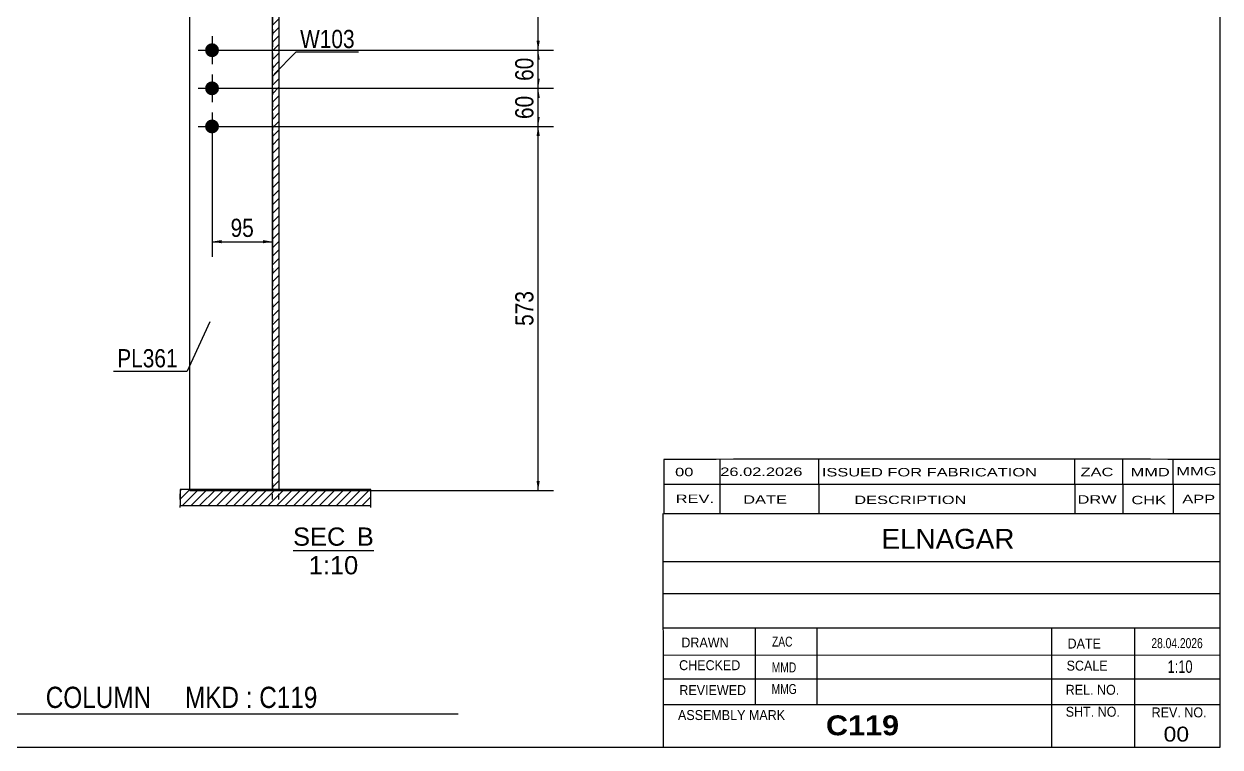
# Model space of a CAD drawing. Header units: millimetres. Extents: x -266 to 146, y -161 to 127.
# Drawn here: x -42.1 to 146.1, y -160.5 to -46.6 of the extents above; entities that cross this region are included whole.
import ezdxf

# ---------------------------------------------------------------- set-up
doc = ezdxf.new("R2010")
doc.units = ezdxf.units.MM
doc.linetypes.add('DXK_LINE_DOT1', pattern=[1.8814, 0.9407, -0.9407])
doc.styles.add('Arial', font='ARIAL.TTF', dxfattribs={"height": 0.2})
doc.styles.add('Arial Bold', font='ARIALBD.TTF', dxfattribs={"height": 0.2})
doc.styles.add('Arial Narrow', font='ARIALN.TTF', dxfattribs={"height": 0.2})

# ---------------------------------------------------------------- blocks, each defined once
blk = doc.blocks.new('Unknown-622979541-1210')
at = {"color": 5, "linetype": 'Continuous'}
for p, q in [((146.1, -160.48), (146.1, 126.52)), ((-263.9, -160.48), (146.1, -160.48))]:
    blk.add_line(p, q, dxfattribs=at)
blk = doc.blocks.new('Unknown-622979541-13 - 2911')
at = {"color": 1, "linetype": 'Continuous'}
blk.add_line((0.25, -129.53), (12.94, -129.53), dxfattribs=at)
at = {"color": 0, "linetype": 'Continuous'}
for points in [[(8.48, -128.78), (8.48, -125.78), (0.25, -125.78), (0.25, -128.78)], [(12.94, -128.78), (12.94, -125.78), (10.28, -125.78), (10.28, -128.78)], [(10.49, -133.28), (10.49, -130.28), (2.71, -130.28), (2.71, -133.28)]]:
    blk.add_wipeout(points, dxfattribs=at)
at = {"color": 136, "linetype": 'Continuous', "style": 'Arial'}
for s, height, p in [('SEC', 2.865, (0.25, -128.78)), ('B', 2.87, (10.28, -128.78)), ('1:10', 2.865, (2.71, -133.28))]:
    blk.add_text(s, height=height, dxfattribs=at).set_placement(p)
blk = doc.blocks.new('Part-622979541-2932 - 2911')
at = {"linetype": 'Continuous'}
h = blk.add_hatch(dxfattribs=at)
h.set_pattern_fill('', scale=0.3, style=0, pattern_type=0)
h.set_pattern_definition([(45, (-2.0018, -119.9341), (-0.673519, 0.673519), [])])
h.paths.add_polyline_path([(-3, -119.93), (-2, -119.93), (-2, -34.28), (-3, -34.28)])
at = {"color": 2, "linetype": 'Continuous'}
for p, q in [((-3, -119.93), (-3, -34.28)), ((-3, -34.28), (-2, -34.28)), ((-2, -34.28), (-2, -119.93)), ((-2, -119.93), (-3, -119.93))]:
    blk.add_line(p, q, dxfattribs=at)
at = {"color": 7, "linetype": 'DXK_LINE_DOT1'}
for p, q in [((-3, -121.53), (-3, -119.93)), ((-2, -121.53), (-2, -119.93))]:
    blk.add_line(p, q, dxfattribs=at)
blk = doc.blocks.new('Part-622979541-2985 - 2911')
at = {"color": 2, "linetype": 'Continuous'}
blk.add_line((-16, -119.93), (-16, -34.28), dxfattribs=at)
at = {"color": 7, "linetype": 'DXK_LINE_DOT1'}
for p, q in [((-16, -34.28), (-16, -34.28)), ((-16, -34.28), (-3, -34.28)), ((-3, -34.28), (-3, -119.93)), ((-16, -119.93), (-16, -120.08)), ((-16, -120.08), (-3, -120.08))]:
    blk.add_line(p, q, dxfattribs=at)
blk = doc.blocks.new('Bolt-622979541-2925 - 2911')
at = {"linetype": 'Continuous'}
for points in [[(-12.5, -49.68, -1), (-12.5, -51.88, -1)], [(-12.5, -55.68, -1), (-12.5, -57.88, -1)], [(-12.5, -61.68, -1), (-12.5, -63.88, -1)]]:
    blk.add_hatch(color=3, dxfattribs=at).paths.add_polyline_path(points)
at = {"color": 3, "linetype": 'Continuous'}
for p, q in [((-12.5, -48.58), (-12.5, -52.98)), ((-14.7, -50.78), (-10.3, -50.78)), ((-12.5, -54.58), (-12.5, -58.98)), ((-14.7, -56.78), (-10.3, -56.78)), ((-12.5, -60.58), (-12.5, -64.98)), ((-14.7, -62.78), (-10.3, -62.78))]:
    blk.add_line(p, q, dxfattribs=at)
blk = doc.blocks.new('Part-622979541-2991 - 2911')
at = {"linetype": 'Continuous'}
h = blk.add_hatch(dxfattribs=at)
h.set_pattern_fill('', scale=0.3, style=0, pattern_type=0)
h.set_pattern_definition([(45, (12.4982, -122.4451), (-0.67352, 0.67352), [])])
h.paths.add_polyline_path([(-17.5, -122.45), (12.5, -122.45), (12.5, -119.93), (-17.5, -119.93)])
at = {"color": 7, "linetype": 'DXK_LINE_DOT1'}
for p, q in [((-17.5, -121.53), (-17.5, -119.93)), ((12.5, -121.53), (12.5, -119.93))]:
    blk.add_line(p, q, dxfattribs=at)
at = {"color": 2, "linetype": 'Continuous'}
for p, q in [((12.5, -119.93), (-17.5, -119.93)), ((-17.5, -119.93), (-17.5, -122.45)), ((12.5, -122.45), (12.5, -119.93)), ((-17.5, -122.78), (-17.5, -122.45)), ((-17.5, -122.45), (12.5, -122.45)), ((12.5, -122.78), (12.5, -122.45))]:
    blk.add_line(p, q, dxfattribs=at)
blk = doc.blocks.new('StraightDimension-622979541-3022 - 2911')
at = {"linetype": 'Continuous'}
for points in [[(-11, -81.17), (-12.5, -80.92), (-11, -80.67)], [(-4.5, -80.67), (-3, -80.92), (-4.5, -81.17)]]:
    blk.add_hatch(color=7, dxfattribs=at).paths.add_polyline_path(points)
at = {"color": 7, "linetype": 'Continuous'}
for p, q in [((-12.5, -63.78), (-12.5, -83.32)), ((-3, -63.78), (-3, -83.32)), ((-12.5, -80.92), (-3, -80.92))]:
    blk.add_line(p, q, dxfattribs=at)
at = {"color": 0}
blk.add_wipeout([(-5.32, -80.77), (-5.32, -76.57), (-10.18, -76.57), (-10.18, -80.77)], dxfattribs=at)
at = {"color": 3, "style": 'Arial Narrow'}
blk.add_text('95', height=2.863, dxfattribs=at).set_placement((-9.58, -80.17))
blk = doc.blocks.new('StraightDimension-622979541-4804 - 2911')
at = {"linetype": 'Continuous'}
for points in [[(38.56, -35.78), (38.81, -34.28), (39.06, -35.78)], [(39.06, -49.28), (38.81, -50.78), (38.56, -49.28)]]:
    blk.add_hatch(color=7, dxfattribs=at).paths.add_polyline_path(points)
at = {"color": 7, "linetype": 'Continuous'}
for p, q in [((-2, -34.28), (41.21, -34.28)), ((38.81, -50.78), (38.81, -34.28)), ((-11.5, -50.78), (41.21, -50.78))]:
    blk.add_line(p, q, dxfattribs=at)
at = {"color": 0}
blk.add_wipeout([(38.66, -39.19), (34.46, -39.19), (34.46, -45.87), (38.66, -45.87)], dxfattribs=at)
at = {"color": 3, "style": 'Arial Narrow'}
blk.add_text('165', height=2.863, rotation=90.0002, dxfattribs=at).set_placement((38.06, -45.27))
blk = doc.blocks.new('StraightDimension-622979541-4807 - 2911')
at = {"linetype": 'Continuous'}
for points in [[(38.56, -64.28), (38.81, -62.78), (39.06, -64.28)], [(39.06, -118.58), (38.81, -120.08), (38.56, -118.58)]]:
    blk.add_hatch(color=7, dxfattribs=at).paths.add_polyline_path(points)
at = {"color": 7, "linetype": 'Continuous'}
for p, q in [((-11.5, -62.78), (41.21, -62.78)), ((38.81, -120.08), (38.81, -62.78)), ((-15, -120.08), (41.21, -120.08))]:
    blk.add_line(p, q, dxfattribs=at)
at = {"color": 0}
blk.add_wipeout([(38.66, -88.09), (34.46, -88.09), (34.46, -94.77), (38.66, -94.77)], dxfattribs=at)
at = {"color": 3, "style": 'Arial Narrow'}
blk.add_text('573', height=2.863, rotation=90.0002, dxfattribs=at).set_placement((38.06, -94.17))
blk = doc.blocks.new('StraightDimension-622979541-10413 - 2911')
at = {"linetype": 'Continuous'}
for points in [[(38.56, -58.28), (38.81, -56.78), (39.06, -58.28)], [(39.06, -61.28), (38.81, -62.78), (38.56, -61.28)]]:
    blk.add_hatch(color=7, dxfattribs=at).paths.add_polyline_path(points)
at = {"color": 7, "linetype": 'Continuous'}
for p, q in [((-11.5, -56.78), (41.21, -56.78)), ((38.81, -62.78), (38.81, -56.78)), ((-11.5, -62.78), (41.21, -62.78))]:
    blk.add_line(p, q, dxfattribs=at)
at = {"color": 0}
blk.add_wipeout([(38.66, -57.35), (34.46, -57.35), (34.46, -62.21), (38.66, -62.21)], dxfattribs=at)
at = {"color": 3, "style": 'Arial Narrow'}
blk.add_text('60', height=2.863, rotation=90.0002, dxfattribs=at).set_placement((38.06, -61.61))
blk = doc.blocks.new('StraightDimension-622979541-10415 - 2911')
at = {"linetype": 'Continuous'}
for points in [[(38.56, -52.28), (38.81, -50.78), (39.06, -52.28)], [(39.06, -55.28), (38.81, -56.78), (38.56, -55.28)]]:
    blk.add_hatch(color=7, dxfattribs=at).paths.add_polyline_path(points)
at = {"color": 7, "linetype": 'Continuous'}
for p, q in [((-11.5, -50.78), (41.21, -50.78)), ((38.81, -56.78), (38.81, -50.78)), ((-11.5, -56.78), (41.21, -56.78))]:
    blk.add_line(p, q, dxfattribs=at)
at = {"color": 0}
blk.add_wipeout([(38.66, -51.35), (34.46, -51.35), (34.46, -56.21), (38.66, -56.21)], dxfattribs=at)
at = {"color": 3, "style": 'Arial Narrow'}
blk.add_text('60', height=2.863, rotation=90.0002, dxfattribs=at).set_placement((38.06, -55.61))
blk = doc.blocks.new('CBS_CALLOFF-622979541-12164')
at = {"color": 7, "linetype": 'Continuous'}
blk.add_line((-90.02, -155.21), (26.21, -155.23), dxfattribs=at)
at = {"color": 3, "linetype": 'Continuous', "style": 'Arial Narrow'}
blk.add_text('QTY= 1 Nos.      COLUMN     MKD : C119', height=3.3405, dxfattribs=at).set_placement((-67.27, -154.32))
blk = doc.blocks.new('CBS_NAME_BLOG-622979541-12165')
at = {"color": 7, "linetype": 'Continuous'}
for p, q in [((58.51, -160.44), (58.5, -123.73)), ((58.51, -123.73), (146.02, -123.73)), ((58.51, -131.26), (146.03, -131.26)), ((58.58, -136.32), (146.1, -136.32)), ((58.51, -141.69), (146.02, -141.69)), ((73.03, -153.8), (73.03, -141.7)), ((82.71, -153.77), (82.71, -141.7)), ((119.63, -160.44), (119.63, -141.71)), ((132.68, -160.44), (132.68, -141.69)), ((58.51, -145.99), (146.1, -145.97)), ((58.51, -149.74), (146.02, -149.74)), ((58.51, -153.78), (146.02, -153.78)), ((58.51, -160.48), (146.1, -160.48))]:
    blk.add_line(p, q, dxfattribs=at)
at = {"color": 3, "linetype": 'Continuous', "style": 'Arial'}
blk.add_text('ELNAGAR', height=3.133, dxfattribs=at).set_placement((92.83, -129.26))
at = {"color": 3, "linetype": 'Continuous'}
for s, height, style, width, p in [('DRAWN', 1.566, 'Arial', 0.9, (61.34, -144.8)), ('ZAC', 1.565, 'Arial Narrow', 0.9, (75.6, -144.66)), ('DATE', 1.566, 'Arial', 0.9, (122.1, -144.96)), ('28.04.2026', 1.565, 'Arial Narrow', 0.9, (135.29, -144.9)), ('CHECKED', 1.566, 'Arial', 0.9, (60.99, -148.37)), ('MMD', 1.565, 'Arial Narrow', 0.9, (75.56, -148.72)), ('SCALE', 1.566, 'Arial', 0.9, (121.95, -148.44)), ('1:10', 1.957, 'Arial Narrow', 0.9, (137.84, -148.79)), ('MMG', 1.565, 'Arial Narrow', 0.9, (75.54, -152.12)), ('REVIEWED', 1.566, 'Arial', 0.9, (61.02, -152.29)), ('REL. NO.', 1.566, 'Arial', 0.9, (121.81, -152.24)), ('SHT. NO.', 1.566, 'Arial', 0.9, (121.81, -155.7)), ('REV. NO.', 1.566, 'Arial', 0.9, (135.33, -155.8)), ('ASSEMBLY MARK', 1.5663, 'Arial', 0.9, (60.81, -156.22)), ('C119', 3.131, 'Arial Bold', 1.1, (84.09, -158.62))]:
    blk.add_text(s, height=height, dxfattribs=dict(at, style=style, width=width)).set_placement(p)
at = {"color": 3, "style": 'Arial', "width": 1.1}
blk.add_text('00', height=2.349, dxfattribs=at).set_placement((137.21, -159.61))
blk = doc.blocks.new('CBS_REVISION-622979541-12166')
at = {"color": 7, "linetype": 'Continuous'}
for p, q in [((58.59, -115.2), (58.59, -119.1)), ((67.4, -115.19), (67.39, -119.1)), ((82.99, -119.1), (82.98, -115.17)), ((123.25, -119.09), (123.26, -115.17)), ((130.81, -119.1), (130.81, -115.18)), ((138.74, -119.1), (138.73, -115.19)), ((58.59, -119.1), (146.09, -119.1)), ((58.59, -119.1), (58.59, -123.73)), ((67.39, -119.1), (67.39, -123.73)), ((82.98, -119.1), (82.98, -123.67)), ((123.24, -119.1), (123.24, -123.73)), ((130.78, -119.1), (130.78, -123.73)), ((138.73, -119.1), (138.73, -123.73)), ((58.59, -123.73), (146.09, -123.73))]:
    blk.add_line(p, q, dxfattribs=at)
blk.add_arc((102.35, -28088.47), 27973.31, 89.910387, 90.089622, dxfattribs=at)
at = {"color": 7, "style": 'Arial Narrow', "width": 1.7}
for s, height, p in [('00', 1.326, (60.36, -117.84)), ('26.02.2026', 1.326, (67.46, -117.8)), ('ISSUED FOR FABRICATION', 1.3257, (83.44, -117.87)), ('ZAC', 1.326, (124.15, -117.84)), ('MMD', 1.326, (132.01, -117.86))]:
    blk.add_text(s, height=height, dxfattribs=at).set_placement(p)
at = {"color": 7, "linetype": 'Continuous', "style": 'Arial Narrow', "width": 1.7}
for s, height, p in [('MMG', 1.326, (139.22, -117.71)), ('REV.', 1.326, (60.45, -122.05)), ('DATE', 1.326, (71.07, -122.17)), ('DESCRIPTION', 1.3257, (88.55, -122.22)), ('DRW', 1.326, (123.67, -122.16)), ('CHK', 1.326, (132.15, -122.25)), ('APP', 1.326, (140.16, -122.09))]:
    blk.add_text(s, height=height, dxfattribs=at).set_placement(p)
blk = doc.blocks.new('Mark-622979541-2981 - 2911')
at = {"color": 7, "linetype": 'Continuous'}
blk.add_line((-12.87, -93.56), (-16.41, -101.3), dxfattribs=at)
at = {"color": 0}
blk.add_wipeout([(-17.91, -100.7), (-17.91, -97.7), (-27.41, -97.7), (-27.41, -100.7)], dxfattribs=at)
blk.add_wipeout([(-17.91, -100.7), (-17.91, -97.7), (-27.41, -97.7), (-27.41, -100.7)], dxfattribs=at)
at = {"color": 7, "linetype": 'Continuous'}
blk.add_line((-28.01, -101.3), (-16.41, -101.3), dxfattribs=at)
at = {"color": 3, "style": 'Arial Narrow'}
blk.add_text('PL361', height=2.863, dxfattribs=at).set_placement((-27.41, -100.7))
blk = doc.blocks.new('Mark-622979541-2928 - 2911')
at = {"color": 0}
blk.add_wipeout([(9.95, -50.44), (9.95, -47.44), (1.36, -47.44), (1.36, -50.44)], dxfattribs=at)
blk.add_wipeout([(9.95, -50.44), (9.95, -47.44), (1.36, -47.44), (1.36, -50.44)], dxfattribs=at)
at = {"color": 7, "linetype": 'Continuous'}
for p, q in [((-2.77, -54.58), (0.76, -51.04)), ((0.76, -51.04), (10.55, -51.04))]:
    blk.add_line(p, q, dxfattribs=at)
at = {"color": 3, "style": 'Arial Narrow'}
blk.add_text('W103', height=2.863, dxfattribs=at).set_placement((1.36, -50.44))

msp = doc.modelspace()

# ---------------------------------------------------------------- block references
for name in ['Unknown-622979541-1210', 'Part-622979541-2985 - 2911', 'Part-622979541-2932 - 2911', 'Bolt-622979541-2925 - 2911', 'CBS_REVISION-622979541-12166', 'Part-622979541-2991 - 2911', 'CBS_NAME_BLOG-622979541-12165', 'CBS_CALLOFF-622979541-12164']:
    msp.add_blockref(name, (0, 0))

# ---------------------------------------------------------------- next in the draw order: block references
for name in ['StraightDimension-622979541-4804 - 2911', 'StraightDimension-622979541-3022 - 2911', 'Unknown-622979541-13 - 2911']:
    msp.add_blockref(name, (0, 0))

# ---------------------------------------------------------------- next in the draw order: block references
msp.add_blockref('StraightDimension-622979541-4807 - 2911', (0, 0))

# ---------------------------------------------------------------- next in the draw order: block references
for name in ['StraightDimension-622979541-10413 - 2911', 'Mark-622979541-2981 - 2911']:
    msp.add_blockref(name, (0, 0))

# ---------------------------------------------------------------- next in the draw order: block references
msp.add_blockref('StraightDimension-622979541-10415 - 2911', (0, 0))

# ---------------------------------------------------------------- next in the draw order: block references
msp.add_blockref('Mark-622979541-2928 - 2911', (0, 0))

doc.saveas('drawing.dxf')
